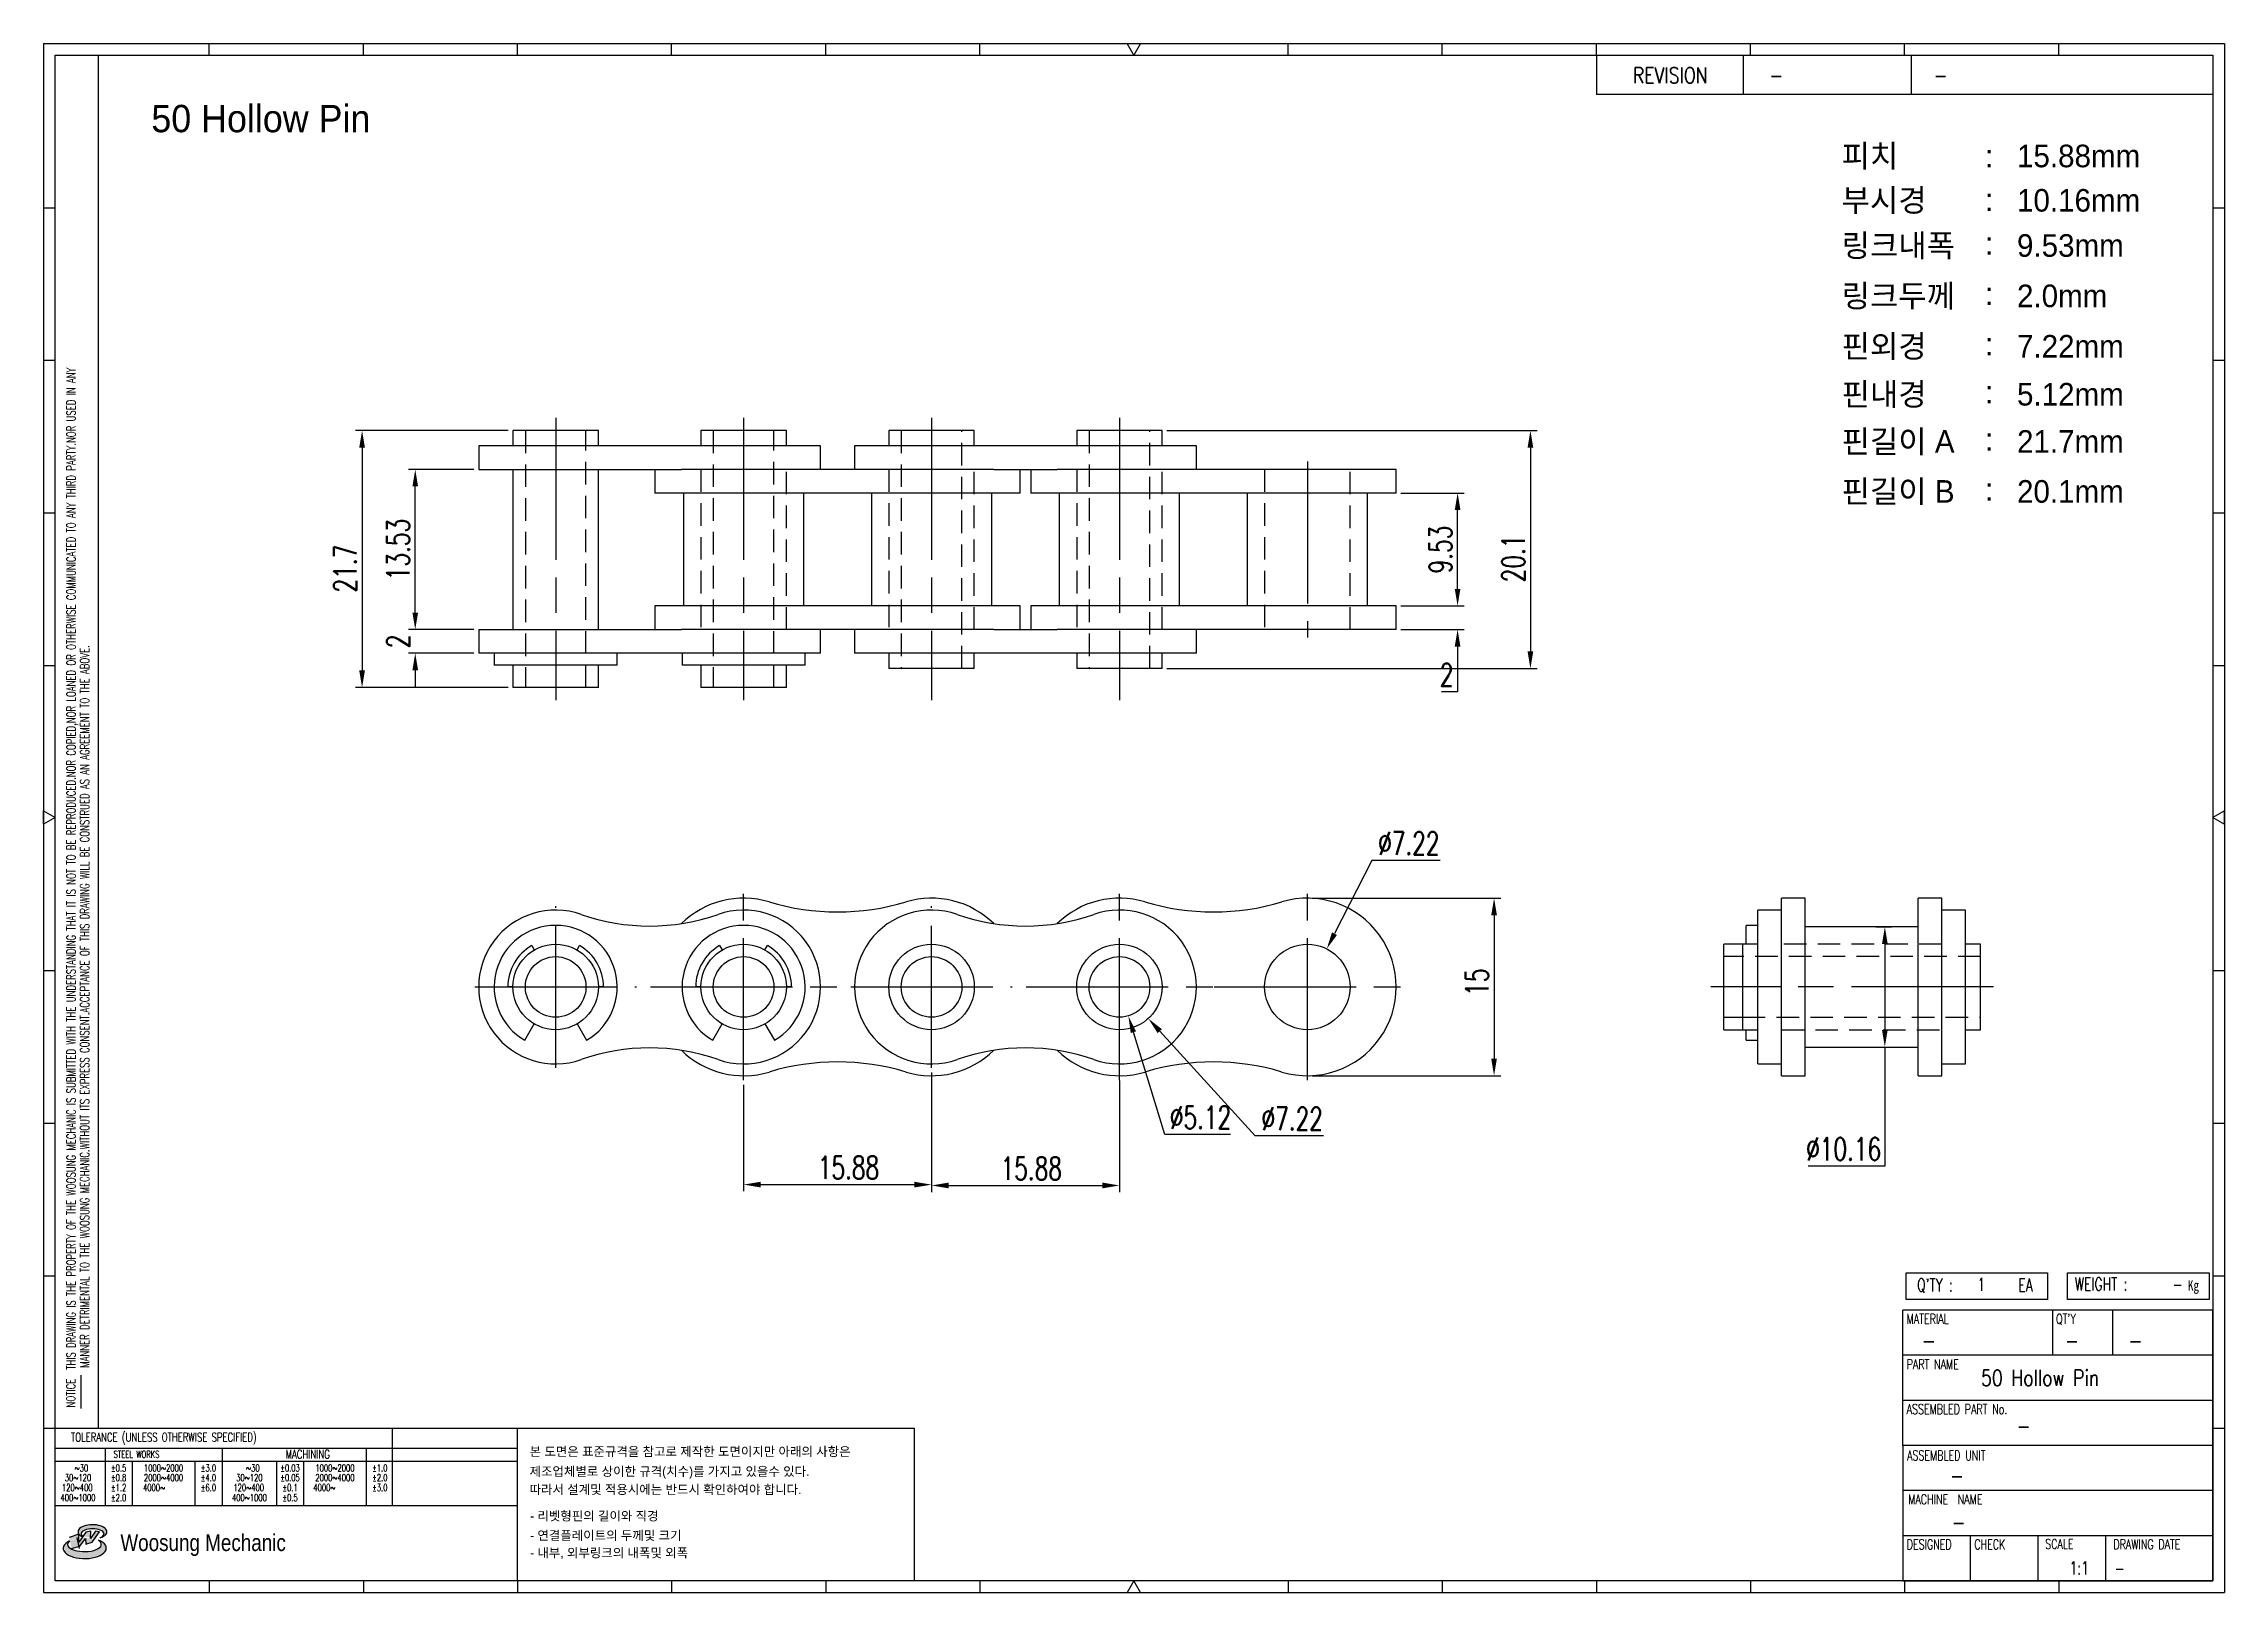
# Model space of a CAD drawing. Header units: millimetres. Extents: x 333 to 518, y 59 to 190.
import ezdxf
from ezdxf.enums import TextEntityAlignment as Align

# ---------------------------------------------------------------- set-up
doc = ezdxf.new("R2010")
doc.units = ezdxf.units.MM
doc.linetypes.add('AM_ISO08W050', pattern=[18, 12, -1.5, 3, -1.5])
doc.linetypes.add('HIDDEN', pattern=[9.525, 6.35, -3.175])
doc.layers.get('Defpoints').update_dxf_attribs({"color": 80})
doc.layers.add('CL1', color=140, linetype='AM_ISO08W050', lineweight=25)
for name, color, linetype in [('HL', 3, 'HIDDEN'), ('S-DIM', 7, 'Continuous'), ('TITLE', 7, 'Continuous'), ('도면레이아웃', 7, 'Continuous')]:
    doc.layers.add(name, color=color, linetype=linetype)
doc.styles.add('HAN', font='ROMANS.shx', dxfattribs={"width": 0.7, "bigfont": 'whgtxt.shx'})
doc.styles.add('HKD_ST2', font='romans.shx', dxfattribs={"width": 0.7, "height": 4, "bigfont": '@extfont2.shx'})
doc.styles.add('HSG', font='SIMPLEX.shx', dxfattribs={"width": 0.7, "bigfont": 'HSG.shx'})
doc.styles.add('MtXpl_', font='Gulim.ttf')
doc.styles.add('SLDTEXTSTYLE4', font='arial.ttf', dxfattribs={"width": 0.8})
doc.dimstyles.new('AP0.8', dxfattribs={"dimscale": 0.8, "dimtxt": 2.4, "dimasz": 1.8, "dimexe": 0.7, "dimexo": 0.5, "dimgap": 0.6, "dimtad": 1, "dimtoh": 1, "dimrnd": 0.01, "dimzin": 9, "dimdsep": 46, "dimtxsty": 'HSG', "dimcen": 0, "dimclrd": 251, "dimclre": 251, "dimclrt": 60, "dimazin": 2, "dimtp": 1, "dimtm": 1, "dimtfac": 0.5, "dimtofl": 0, "dimtmove": 0, "dimatfit": 3, "dimfxl": 0, "dimtvp": 1, "dimtolj": 2, "dimlwd": -1, "dimlwe": -1, "dimarcsym": 0})

# ---------------------------------------------------------------- blocks, each defined once
blk = doc.blocks.new('MAST')
at = {"layer": '도면레이아웃'}
h = blk.add_hatch(color=10, dxfattribs=at)
h.paths.add_polyline_path([(1.544, 35.177), (1.554, 34.966), (1.779, 35.034), (2.054, 35.422), (1.908, 35.446), (1.728, 35.167), (1.741, 35.439), (1.547, 35.405), (1.292, 35.041), (1.295, 35.33), (0.943, 35.208), (1.03, 34.8), (1.336, 34.885)])
edge = h.paths.add_edge_path()
edge.add_ellipse((1.795, 35.421), major_axis=(-0.53, 0), ratio=0.487785, start_angle=122.36065, end_angle=403.39574)
edge.add_line((1.411, 35.244), (1.419, 35.261))
edge.add_ellipse((1.798, 35.344), major_axis=(-0.423, 0), ratio=0.444396, start_angle=131.58977, end_angle=386.19408, ccw=False)
edge = h.paths.add_edge_path()
edge.add_ellipse((1.512, 34.815), major_axis=(-0.793, 0), ratio=0.480113, start_angle=314.67633, end_angle=590.85213)
edge.add_ellipse((1.501, 34.958), major_axis=(-0.62, 0), ratio=0.43311, start_angle=331.7024, end_angle=574.42495, ccw=False)
at = {"color": 140}
for p, q in [((0, 90.118), (80.15, 90.118)), ((0, 90.118), (0, 33.191)), ((80.15, 90.118), (80.15, 33.191)), ((57.068, 89.693), (57.068, 88.246)), ((62.47, 89.693), (62.47, 88.246)), ((68.635, 89.693), (68.635, 88.246)), ((79.725, 88.246), (57.068, 88.246)), ((68.449, 43.961), (68.449, 44.936)), ((68.449, 44.936), (73.654, 44.936)), ((73.654, 44.936), (73.654, 43.961)), ((74.39, 43.961), (74.39, 44.936)), ((74.39, 44.936), (79.595, 44.936)), ((79.595, 44.936), (79.595, 43.961)), ((68.336, 38.59), (68.336, 43.563)), ((79.725, 43.563), (68.336, 43.563)), ((73.654, 43.961), (68.449, 43.961)), ((73.827, 43.563), (73.827, 41.905)), ((79.595, 43.961), (74.39, 43.961)), ((76.037, 43.563), (76.037, 41.905)), ((79.725, 38.59), (79.725, 43.563)), ((79.725, 41.905), (68.336, 41.905)), ((79.725, 40.248), (68.336, 40.248)), ((68.336, 38.59), (68.336, 33.616)), ((79.725, 38.59), (68.336, 38.59)), ((79.725, 33.616), (79.725, 38.59)), ((79.725, 36.932), (68.336, 36.932)), ((79.725, 35.274), (68.336, 35.274)), ((70.822, 33.616), (70.822, 35.274)), ((73.309, 33.616), (73.309, 35.274)), ((75.796, 33.616), (75.796, 35.274)), ((0, 33.191), (80.15, 33.191)), ((68.336, 33.616), (79.725, 33.616))]:
    blk.add_line(p, q, dxfattribs=at)
for p, q in [((6.089, 89.693), (6.089, 90.118)), ((11.753, 89.693), (11.753, 90.118)), ((17.418, 89.693), (17.418, 90.118)), ((23.082, 89.693), (23.082, 90.118)), ((28.746, 89.693), (28.746, 90.118)), ((34.411, 89.693), (34.411, 90.118)), ((45.739, 89.693), (45.739, 90.118)), ((51.404, 89.693), (51.404, 90.118)), ((57.068, 89.693), (57.068, 90.118)), ((62.732, 89.693), (62.732, 90.118)), ((68.397, 89.693), (68.397, 90.118)), ((74.061, 89.693), (74.061, 90.118)), ((0, 84.085), (0.425, 84.085)), ((79.725, 84.085), (80.15, 84.085)), ((0, 78.478), (0.425, 78.478)), ((79.725, 78.478), (80.15, 78.478)), ((0, 72.87), (0.425, 72.87)), ((79.725, 72.87), (80.15, 72.87)), ((0, 67.262), (0.425, 67.262)), ((79.725, 67.262), (80.15, 67.262)), ((0, 56.047), (0.425, 56.047)), ((79.725, 56.047), (80.15, 56.047)), ((0, 50.439), (0.425, 50.439)), ((79.725, 50.439), (80.15, 50.439)), ((0, 44.832), (0.425, 44.832)), ((79.725, 44.832), (80.15, 44.832)), ((1.377, 39.947), (1.377, 41.174)), ((0, 39.224), (0.425, 39.224)), ((79.725, 39.224), (80.15, 39.224)), ((6.089, 33.616), (6.089, 33.191)), ((11.753, 33.616), (11.753, 33.191)), ((17.418, 33.616), (17.418, 33.191)), ((23.082, 33.616), (23.082, 33.191)), ((28.746, 33.616), (28.746, 33.191)), ((34.411, 33.616), (34.411, 33.191)), ((45.739, 33.616), (45.739, 33.191)), ((51.404, 33.616), (51.404, 33.191)), ((57.068, 33.616), (57.068, 33.191)), ((62.732, 33.616), (62.732, 33.191)), ((68.397, 33.616), (68.397, 33.191)), ((74.061, 33.616), (74.061, 33.191))]:
    blk.add_line(p, q)
at = {"color": 2}
for p, q in [((2.017, 39.224), (2.017, 89.693)), ((0.425, 39.224), (17.418, 39.224)), ((0.425, 38.487), (17.418, 38.487)), ((2.257, 38.487), (2.257, 36.382)), ((6.557, 38.5), (6.557, 36.382)), ((11.857, 38.487), (11.857, 36.382)), ((12.816, 39.224), (12.816, 36.382)), ((17.418, 33.616), (17.418, 39.224)), ((0.425, 38.012), (17.418, 38.012)), ((3.257, 38.012), (3.257, 36.382)), ((5.557, 38.012), (5.557, 36.382)), ((8.557, 38.012), (8.557, 36.382)), ((9.557, 38.026), (9.557, 36.382)), ((0.425, 36.382), (17.418, 36.382))]:
    blk.add_line(p, q, dxfattribs=at)
for points in [[(40.075, 89.693), (39.83, 90.118), (40.32, 90.118)], [(0.425, 61.679), (0, 61.433), (0, 61.924)], [(79.725, 61.679), (80.15, 61.433), (80.15, 61.924)], [(40.075, 33.616), (39.83, 33.191), (40.32, 33.191)]]:
    blk.add_lwpolyline(points, close=True)
at = {"color": 140}
blk.add_lwpolyline([(0.425, 89.693), (79.725, 89.693), (79.725, 33.616), (0.425, 33.616)], close=True, dxfattribs=at)
at = {"layer": '도면레이아웃'}
for p, q in [((1.295, 35.33), (0.943, 35.208)), ((1.547, 35.405), (1.292, 35.041)), ((1.292, 35.041), (1.295, 35.33)), ((1.741, 35.439), (1.547, 35.405)), ((1.908, 35.446), (1.728, 35.167)), ((1.728, 35.167), (1.741, 35.439)), ((1.779, 35.034), (2.054, 35.422)), ((2.054, 35.422), (1.908, 35.446)), ((1.03, 34.8), (1.336, 34.885)), ((1.224, 35.208), (1.311, 34.8)), ((1.224, 35.208), (1.224, 35.208)), ((1.336, 34.885), (1.544, 35.177)), ((1.419, 35.261), (1.411, 35.244)), ((1.544, 35.177), (1.554, 34.966)), ((1.554, 34.966), (1.779, 35.034))]:
    blk.add_line(p, q, dxfattribs=at)
for centre, major_axis, ratio, start_param, end_param in [((1.795, 35.421), (-0.53, 0), 0.487785, 2.135596, 7.040584), ((1.798, 35.344), (-0.423, 0), 0.444396, 2.296675, 6.740358), ((1.512, 34.815), (-0.793, 0), 0.480113, 5.492138, 10.312315), ((1.501, 34.958), (-0.62, 0), 0.43311, 5.789299, 10.025607)]:
    blk.add_ellipse(centre, major_axis=major_axis, ratio=ratio, start_param=start_param, end_param=end_param, dxfattribs=at)
for s, height, style, width, p in [('REVISION', 0.5806, 'HAN', 0.8, (58.415, 88.664)), ('-', 0.581, 'HAN', 0.8, (63.426, 88.664)), ('-', 0.581, 'HAN', 0.8, (69.468, 88.664)), ("Q'TY : ", 0.4746, 'HKD_ST2', 0.7, (68.857, 44.253)), ('1', 0.475, 'HKD_ST2', 0.7, (71.071, 44.275)), ('EA', 0.4746, 'HKD_ST2', 0.7, (72.578, 44.253)), ('WEIGHT : ', 0.4746, 'HKD_ST2', 0.7, (74.65, 44.286)), ('-', 0.581, 'HAN', 0.8, (69.029, 42.157)), ('-', 0.581, 'HAN', 0.8, (74.289, 42.157)), ('-', 0.581, 'HAN', 0.8, (76.623, 42.157)), ('-', 0.581, 'HAN', 0.8, (72.515, 39.013)), ('-', 0.581, 'HAN', 0.8, (70.067, 37.189)), ('-', 0.581, 'HAN', 0.8, (70.126, 35.48)), ('1:1', 0.4746, 'HKD_ST2', 0.7, (74.458, 33.848)), ('-', 0.475, 'HKD_ST2', 0.7, (76.112, 33.837))]:
    blk.add_text(s, height=height, dxfattribs=dict(style=style, width=width)).set_placement(p)
at = {"color": 6, "style": 'HKD_ST2', "width": 0.7}
for s, p in [(' THIS DRAWING IS THE PROPERTY OF THE WOOSUNG MECHANIC IS SUBMITTED WITH THE UNDERSTANDING THAT IT IS NOT TO BE REPRODUCED.NOR COPIED,NOR LOANED OR OTHERWISE COMMUNICATED TO ANY THIRD PARTY.NOR USED IN ANY', (1.173, 41.217)), ('MANNER DETRIMENTAL TO THE WOOSUNG MECHANIC.WITHOUT ITS EXPRESS CONSENT.ACCEPTANCE OF THIS DRAWING WILL BE CONSTRUED AS AN AGREEMENT TO THE ABOVE.', (1.672, 41.447))]:
    blk.add_text(s, height=0.326266, rotation=90, dxfattribs=at).set_placement(p)
at = {"style": 'HKD_ST2', "width": 0.7}
blk.add_text('-', height=0.475, dxfattribs=at).set_placement((78.613, 44.286), align=Align.RIGHT)
at = {"color": 254, "style": 'HKD_ST2', "width": 0.7}
for s, height, p in [('MATERIAL', 0.3651, (68.474, 43.425)), ("QT'Y", 0.3651, (73.965, 43.425)), ('PART NAME', 0.3651, (68.474, 41.756)), ('ASSEMBLED PART No.', 0.36511, (68.474, 40.109)), ('ASSEMBLED UNIT', 0.36511, (68.49, 38.408)), ('MACHINE  NAME', 0.36511, (68.532, 36.794)), ('DESIGNED', 0.3651, (68.474, 35.136)), ('CHECK', 0.3651, (70.961, 35.136)), ('SCALE', 0.3651, (73.566, 35.153)), ('DRAWING DATE', 0.36511, (76.071, 35.141))]:
    blk.add_text(s, height=height, dxfattribs=at).set_placement(p, align=Align.TOP_LEFT)
at = {"style": 'HKD_ST2', "width": 0.7}
blk.add_text('NOTICE', height=0.3263, rotation=90, dxfattribs=at).set_placement((1.163, 39.988))
blk.add_text('TOLERANCE (UNLESS OTHERWISE SPECIFIED)', height=0.32627, dxfattribs=at).set_placement((4.417, 38.896), align=Align.MIDDLE_CENTER)
at = {"color": 4, "style": 'HKD_ST2', "width": 0.7}
for s, height, p in [('%%12630', 0.261, (1.389, 37.762)), ('1000%%1262000', 0.26101, (4.407, 37.762)), ('%%12630', 0.261, (7.689, 37.762)), ('1000%%1262000', 0.26101, (10.707, 37.762)), ('120%%126400', 0.26101, (1.237, 37.045)), ('30%%126120', 0.261, (1.263, 37.411)), ('4000%%126', 0.261, (4.061, 37.045)), ('2000%%1264000', 0.26101, (4.407, 37.411)), ('120%%126400', 0.26101, (7.537, 37.045)), ('30%%126120', 0.261, (7.563, 37.411)), ('4000%%126', 0.261, (10.321, 37.045)), ('2000%%1264000', 0.26101, (10.707, 37.411)), ('400%%1261000', 0.26101, (1.263, 36.67)), ('400%%1261000', 0.26101, (7.563, 36.67))]:
    blk.add_text(s, height=height, dxfattribs=at).set_placement(p, align=Align.MIDDLE_CENTER)
for s, height, p in [('%%P0.5', 0.261, (2.757, 37.762)), ('STEEL WORKS', 0.26101, (3.416, 38.268)), ('%%P3.0', 0.261, (6.057, 37.762)), ('%%P0.03', 0.261, (9.057, 37.762)), ('MACHINING', 0.3263, (9.707, 38.27)), ('%%P1.0', 0.261, (12.357, 37.762)), ('%%P0.8', 0.261, (2.757, 37.411)), ('%%P1.2', 0.261, (2.757, 37.045)), ('%%P4.0', 0.261, (6.057, 37.411)), ('%%P6.0', 0.261, (6.057, 37.045)), ('%%P0.05', 0.261, (9.057, 37.411)), ('%%P0.1', 0.261, (9.057, 37.045)), ('%%P2.0', 0.261, (12.357, 37.411)), ('%%P3.0', 0.261, (12.357, 37.045)), ('%%P2.0', 0.261, (2.757, 36.67)), ('%%P0.5', 0.261, (9.057, 36.67))]:
    blk.add_text(s, height=height, dxfattribs=at).set_placement(p, align=Align.MIDDLE)
at = {"color": 1, "style": 'SLDTEXTSTYLE4', "width": 0.8}
blk.add_text('Woosung Mechanic', height=0.61957, dxfattribs=at).set_placement((2.822, 34.711))
at = {"layer": 'TITLE', "width": 0.8}
blk.add_text('Kg', height=0.3789, dxfattribs=at).set_placement((78.807, 44.286))
blk = doc.blocks.new('*D2')
at = {"layer": 'Defpoints', "color": 0, "transparency": 16777216}
for p in [(447.72, 142.39), (452.91, 142.39), (447.72, 140.39)]:
    blk.add_point(p, dxfattribs=at)
at = {"layer": 'S-DIM', "color": 251, "linetype": 'ByBlock', "transparency": 16777216}
for p, q in [((452.91, 143.83), (452.91, 145.27)), ((448.12, 142.39), (453.47, 142.39)), ((448.12, 140.39), (453.47, 140.39)), ((452.91, 138.95), (452.91, 135.12)), ((452.91, 135.12), (451.54, 135.12))]:
    blk.add_line(p, q, dxfattribs=at)
at = {"layer": 'S-DIM', "color": 251, "transparency": 16777216}
for points in [[(452.67, 143.83), (453.15, 143.83), (452.91, 142.39)], [(452.67, 138.95), (453.15, 138.95), (452.91, 140.39)]]:
    blk.add_solid(points, dxfattribs=at)
at = {"layer": 'S-DIM', "color": 60, "transparency": 16777216, "insert": (451.98, 136.56), "char_height": 1.92, "attachment_point": 5, "style": 'HSG'}
blk.add_mtext('\\A2;2', dxfattribs=at)
blk = doc.blocks.new('*D3')
at = {"layer": 'Defpoints', "color": 0, "transparency": 16777216}
for p in [(447.72, 151.92), (452.91, 151.92), (447.72, 142.39)]:
    blk.add_point(p, dxfattribs=at)
at = {"layer": 'S-DIM', "color": 251, "linetype": 'ByBlock', "transparency": 16777216}
for p, q in [((448.12, 151.92), (453.47, 151.92)), ((452.91, 143.83), (452.91, 150.48)), ((448.12, 142.39), (453.47, 142.39))]:
    blk.add_line(p, q, dxfattribs=at)
at = {"layer": 'S-DIM', "color": 251, "transparency": 16777216}
for points in [[(452.67, 150.48), (453.15, 150.48), (452.91, 151.92)], [(452.67, 143.83), (453.15, 143.83), (452.91, 142.39)]]:
    blk.add_solid(points, dxfattribs=at)
at = {"layer": 'S-DIM', "color": 60, "transparency": 16777216, "insert": (451.47, 147.15), "char_height": 1.92, "attachment_point": 5, "rotation": 90, "style": 'HSG'}
blk.add_mtext('\\A2;9.53', dxfattribs=at)
blk = doc.blocks.new('*D4')
at = {"layer": 'Defpoints', "color": 0, "transparency": 16777216}
for p in [(427.96, 157.2), (427.96, 137.1), (459.06, 137.1)]:
    blk.add_point(p, dxfattribs=at)
at = {"layer": 'S-DIM', "color": 251, "linetype": 'ByBlock', "transparency": 16777216}
for p, q in [((428.36, 157.2), (459.62, 157.2)), ((459.06, 155.76), (459.06, 138.54)), ((428.36, 137.1), (459.62, 137.1))]:
    blk.add_line(p, q, dxfattribs=at)
at = {"layer": 'S-DIM', "color": 251, "transparency": 16777216}
for points in [[(458.82, 155.76), (459.3, 155.76), (459.06, 157.2)], [(458.82, 138.54), (459.3, 138.54), (459.06, 137.1)]]:
    blk.add_solid(points, dxfattribs=at)
at = {"layer": 'S-DIM', "color": 60, "transparency": 16777216, "insert": (457.62, 146.4), "char_height": 1.92, "attachment_point": 5, "rotation": 90, "style": 'HSG'}
blk.add_mtext('\\A2;20.1', dxfattribs=at)
blk = doc.blocks.new('*D5')
at = {"layer": 'Defpoints', "color": 0, "transparency": 16777216}
for p in [(364.86, 140.39), (370.22, 140.39), (370.22, 138.39)]:
    blk.add_point(p, dxfattribs=at)
at = {"layer": 'S-DIM', "color": 251, "linetype": 'ByBlock', "transparency": 16777216}
for p, q in [((364.86, 141.83), (364.86, 143.27)), ((369.82, 140.39), (364.3, 140.39)), ((369.82, 138.39), (364.3, 138.39)), ((364.86, 136.95), (364.86, 135.51))]:
    blk.add_line(p, q, dxfattribs=at)
at = {"layer": 'S-DIM', "color": 251, "transparency": 16777216}
for points in [[(364.62, 141.83), (365.1, 141.83), (364.86, 140.39)], [(364.62, 136.95), (365.1, 136.95), (364.86, 138.39)]]:
    blk.add_solid(points, dxfattribs=at)
at = {"layer": 'S-DIM', "color": 60, "transparency": 16777216, "insert": (363.42, 139.39), "char_height": 1.92, "attachment_point": 5, "rotation": 90, "style": 'HSG'}
blk.add_mtext('\\A2;2', dxfattribs=at)
blk = doc.blocks.new('*D6')
at = {"layer": 'Defpoints', "color": 0, "transparency": 16777216}
for p in [(364.86, 153.92), (370.22, 153.92), (370.22, 140.39)]:
    blk.add_point(p, dxfattribs=at)
at = {"layer": 'S-DIM', "color": 251, "linetype": 'ByBlock', "transparency": 16777216}
for p, q in [((369.82, 153.92), (364.3, 153.92)), ((364.86, 141.83), (364.86, 152.48)), ((369.82, 140.39), (364.3, 140.39))]:
    blk.add_line(p, q, dxfattribs=at)
at = {"layer": 'S-DIM', "color": 251, "transparency": 16777216}
for points in [[(364.62, 152.48), (365.1, 152.48), (364.86, 153.92)], [(364.62, 141.83), (365.1, 141.83), (364.86, 140.39)]]:
    blk.add_solid(points, dxfattribs=at)
at = {"layer": 'S-DIM', "color": 60, "transparency": 16777216, "insert": (363.42, 147.15), "char_height": 1.92, "attachment_point": 5, "rotation": 90, "style": 'HSG'}
blk.add_mtext('\\A2;13.53', dxfattribs=at)
blk = doc.blocks.new('*D7')
at = {"layer": 'Defpoints', "color": 0, "transparency": 16777216}
for p in [(373.11, 157.2), (360.37, 135.5), (373.11, 135.5)]:
    blk.add_point(p, dxfattribs=at)
at = {"layer": 'S-DIM', "color": 251, "linetype": 'ByBlock', "transparency": 16777216}
for p, q in [((372.71, 157.2), (359.81, 157.2)), ((360.37, 155.76), (360.37, 136.94)), ((372.71, 135.5), (359.81, 135.5))]:
    blk.add_line(p, q, dxfattribs=at)
at = {"layer": 'S-DIM', "color": 251, "transparency": 16777216}
for points in [[(360.13, 155.76), (360.61, 155.76), (360.37, 157.2)], [(360.13, 136.94), (360.61, 136.94), (360.37, 135.5)]]:
    blk.add_solid(points, dxfattribs=at)
at = {"layer": 'S-DIM', "color": 60, "transparency": 16777216, "insert": (358.93, 145.54), "char_height": 1.92, "attachment_point": 5, "rotation": 90, "style": 'HSG'}
blk.add_mtext('\\A2;21.7', dxfattribs=at)
blk = doc.blocks.new('*D8')
at = {"layer": 'Defpoints', "color": 0, "transparency": 16777216}
for p in [(408.47, 103.37), (424.35, 102.7), (424.35, 93.43)]:
    blk.add_point(p, dxfattribs=at)
at = {"layer": 'S-DIM', "color": 251, "linetype": 'ByBlock', "transparency": 16777216}
for p, q in [((408.47, 102.97), (408.47, 92.87)), ((424.35, 102.3), (424.35, 92.87)), ((409.91, 93.43), (422.91, 93.43))]:
    blk.add_line(p, q, dxfattribs=at)
at = {"layer": 'S-DIM', "color": 251, "transparency": 16777216}
for points in [[(409.91, 93.67), (409.91, 93.19), (408.47, 93.43)], [(422.91, 93.67), (422.91, 93.19), (424.35, 93.43)]]:
    blk.add_solid(points, dxfattribs=at)
at = {"layer": 'S-DIM', "color": 60, "transparency": 16777216, "insert": (416.9, 94.87), "char_height": 1.92, "attachment_point": 5, "style": 'HSG'}
blk.add_mtext('\\A2;15.88', dxfattribs=at)
blk = doc.blocks.new('*D9')
at = {"layer": 'Defpoints', "color": 0, "transparency": 16777216}
for p in [(423.59, 112.64), (425.1, 107.75)]:
    blk.add_point(p, dxfattribs=at)
at = {"layer": 'S-DIM', "color": 251, "linetype": 'ByBlock', "transparency": 16777216}
for p, q in [((428.19, 97.74), (425.53, 106.38)), ((433.72, 97.74), (428.19, 97.74))]:
    blk.add_line(p, q, dxfattribs=at)
at = {"layer": 'S-DIM', "color": 251, "transparency": 16777216}
blk.add_solid([(425.75, 106.45), (425.3, 106.31), (425.1, 107.75)], dxfattribs=at)
at = {"layer": 'S-DIM', "color": 60, "transparency": 16777216, "insert": (431.19, 99.18), "char_height": 1.92, "attachment_point": 5, "style": 'HSG'}
blk.add_mtext('\\A2;∅5.12', dxfattribs=at)
blk = doc.blocks.new('*D10')
at = {"layer": 'Defpoints', "color": 0, "transparency": 16777216}
for p in [(421.92, 112.87), (426.78, 107.53)]:
    blk.add_point(p, dxfattribs=at)
at = {"layer": 'S-DIM', "color": 251, "linetype": 'ByBlock', "transparency": 16777216}
for p, q in [((435.8, 97.63), (427.75, 106.47)), ((441.59, 97.63), (435.8, 97.63))]:
    blk.add_line(p, q, dxfattribs=at)
at = {"layer": 'S-DIM', "color": 251, "transparency": 16777216}
blk.add_solid([(427.93, 106.63), (427.57, 106.3), (426.78, 107.53)], dxfattribs=at)
at = {"layer": 'S-DIM', "color": 60, "transparency": 16777216, "insert": (438.94, 99.07), "char_height": 1.92, "attachment_point": 5, "style": 'HSG'}
blk.add_mtext('\\A2;∅7.22', dxfattribs=at)
blk = doc.blocks.new('*D11')
at = {"layer": 'Defpoints', "color": 0, "transparency": 16777216}
for p in [(441.86, 113.42), (438.59, 106.98)]:
    blk.add_point(p, dxfattribs=at)
at = {"layer": 'S-DIM', "color": 251, "linetype": 'ByBlock', "transparency": 16777216}
for p, q in [((445.66, 120.89), (442.51, 114.7)), ((451.45, 120.89), (445.66, 120.89))]:
    blk.add_line(p, q, dxfattribs=at)
at = {"layer": 'S-DIM', "color": 251, "transparency": 16777216}
blk.add_solid([(442.3, 114.81), (442.72, 114.59), (441.86, 113.42)], dxfattribs=at)
at = {"layer": 'S-DIM', "color": 60, "transparency": 16777216, "insert": (448.79, 122.33), "char_height": 1.92, "attachment_point": 5, "style": 'HSG'}
blk.add_mtext('\\A2;∅7.22', dxfattribs=at)
blk = doc.blocks.new('*D12')
at = {"layer": 'Defpoints', "color": 0, "transparency": 16777216}
for p in [(487.85, 115.28), (487.85, 105.12), (489, 105.12)]:
    blk.add_point(p, dxfattribs=at)
at = {"layer": 'S-DIM', "color": 251, "linetype": 'ByBlock', "transparency": 16777216}
for p, q in [((488.25, 115.28), (489.56, 115.28)), ((489, 113.84), (489, 106.56)), ((488.25, 105.12), (489.56, 105.12)), ((489, 105.12), (489, 95.07)), ((489, 95.07), (482.51, 95.07))]:
    blk.add_line(p, q, dxfattribs=at)
at = {"layer": 'S-DIM', "color": 251, "transparency": 16777216}
for points in [[(488.76, 113.84), (489.24, 113.84), (489, 115.28)], [(488.76, 106.56), (489.24, 106.56), (489, 105.12)]]:
    blk.add_solid(points, dxfattribs=at)
at = {"layer": 'S-DIM', "color": 60, "transparency": 16777216, "insert": (485.52, 96.51), "char_height": 1.92, "attachment_point": 5, "style": 'HSG'}
blk.add_mtext('\\A2;%%c10.16', dxfattribs=at)
blk = doc.blocks.new('*D13')
at = {"layer": 'Defpoints', "color": 0, "transparency": 16777216}
for p in [(440.22, 117.7), (440.22, 102.7), (455.99, 102.7)]:
    blk.add_point(p, dxfattribs=at)
at = {"layer": 'S-DIM', "color": 251, "linetype": 'ByBlock', "transparency": 16777216}
for p, q in [((440.62, 117.7), (456.55, 117.7)), ((455.99, 116.26), (455.99, 104.14)), ((440.62, 102.7), (456.55, 102.7))]:
    blk.add_line(p, q, dxfattribs=at)
at = {"layer": 'S-DIM', "color": 251, "transparency": 16777216}
for points in [[(455.75, 116.26), (456.23, 116.26), (455.99, 117.7)], [(455.75, 104.14), (456.23, 104.14), (455.99, 102.7)]]:
    blk.add_solid(points, dxfattribs=at)
at = {"layer": 'S-DIM', "color": 60, "transparency": 16777216, "insert": (454.55, 110.6), "char_height": 1.92, "attachment_point": 5, "rotation": 90, "style": 'HSG'}
blk.add_mtext('\\A2;15', dxfattribs=at)
blk = doc.blocks.new('*D14')
at = {"layer": 'Defpoints', "color": 0, "transparency": 16777216}
for p in [(408.47, 103.37), (392.6, 102.32), (408.47, 93.5)]:
    blk.add_point(p, dxfattribs=at)
at = {"layer": 'S-DIM', "color": 251, "linetype": 'ByBlock', "transparency": 16777216}
for p, q in [((392.6, 101.92), (392.6, 92.94)), ((408.47, 102.97), (408.47, 92.94)), ((394.04, 93.5), (407.03, 93.5))]:
    blk.add_line(p, q, dxfattribs=at)
at = {"layer": 'S-DIM', "color": 251, "transparency": 16777216}
for points in [[(394.04, 93.74), (394.04, 93.26), (392.6, 93.5)], [(407.03, 93.74), (407.03, 93.26), (408.47, 93.5)]]:
    blk.add_solid(points, dxfattribs=at)
at = {"layer": 'S-DIM', "color": 60, "transparency": 16777216, "insert": (401.46, 94.94), "char_height": 1.92, "attachment_point": 5, "style": 'HSG'}
blk.add_mtext('\\A2;15.88', dxfattribs=at)

msp = doc.modelspace()

# ---------------------------------------------------------------- linework, layer by layer
for p, q in [((380.332, 157.205), (373.112, 157.205)), ((373.112, 157.205), (373.112, 155.92)), ((380.332, 155.92), (380.332, 157.205)), ((396.207, 157.205), (388.987, 157.205)), ((388.987, 157.205), (388.987, 155.92)), ((396.207, 155.92), (396.207, 157.205)), ((412.082, 157.205), (404.862, 157.205)), ((404.862, 157.205), (404.862, 155.92)), ((412.082, 155.92), (412.082, 157.205)), ((427.957, 157.205), (420.737, 157.205)), ((420.737, 157.205), (420.737, 155.92)), ((427.957, 155.92), (427.957, 157.205)), ((370.222, 155.92), (370.222, 153.92)), ((399.097, 155.92), (370.222, 155.92)), ((399.097, 153.92), (399.097, 155.92)), ((401.972, 155.92), (401.972, 153.92)), ((430.847, 155.92), (401.972, 155.92)), ((430.847, 153.92), (430.847, 155.92)), ((370.222, 153.92), (387.344, 153.92)), ((373.112, 153.92), (373.112, 140.39)), ((380.332, 140.39), (380.332, 153.92)), ((385.097, 153.92), (385.097, 151.92)), ((413.726, 153.92), (387.344, 153.92)), ((413.726, 153.92), (419.094, 153.92)), ((415.972, 151.92), (415.972, 153.92)), ((416.847, 153.92), (416.847, 151.92)), ((447.722, 153.92), (419.094, 153.92)), ((447.722, 151.92), (447.722, 153.92)), ((415.972, 151.92), (385.097, 151.92)), ((387.517, 151.92), (387.517, 142.39)), ((397.677, 142.39), (397.677, 151.92)), ((403.392, 151.92), (403.392, 142.39)), ((413.552, 142.39), (413.552, 151.92)), ((447.722, 151.92), (416.847, 151.92)), ((419.267, 151.92), (419.267, 142.39)), ((429.427, 142.39), (429.427, 151.92)), ((435.142, 151.92), (435.142, 142.39)), ((445.302, 142.39), (445.302, 151.92)), ((385.097, 142.39), (385.097, 140.39)), ((415.972, 142.39), (385.097, 142.39)), ((415.972, 140.39), (415.972, 142.39)), ((416.847, 142.39), (416.847, 140.39)), ((447.722, 142.39), (416.847, 142.39)), ((447.722, 140.39), (447.722, 142.39)), ((370.222, 140.39), (387.344, 140.39)), ((370.222, 140.39), (370.222, 138.39)), ((413.726, 140.39), (387.344, 140.39)), ((399.097, 138.39), (399.097, 140.39)), ((401.972, 140.39), (401.972, 138.39)), ((413.726, 140.39), (419.094, 140.39)), ((447.722, 140.39), (419.094, 140.39)), ((430.847, 138.39), (430.847, 140.39)), ((399.097, 138.39), (370.222, 138.39)), ((371.522, 138.39), (371.522, 137.39)), ((381.922, 137.39), (381.922, 138.39)), ((387.397, 138.39), (387.397, 137.39)), ((397.797, 137.39), (397.797, 138.39)), ((430.847, 138.39), (401.972, 138.39)), ((404.862, 138.39), (404.862, 137.105)), ((412.082, 137.105), (412.082, 138.39)), ((420.737, 138.39), (420.737, 137.105)), ((427.957, 137.105), (427.957, 138.39)), ((381.922, 137.39), (371.522, 137.39)), ((373.112, 137.39), (373.112, 135.505)), ((380.332, 135.505), (380.332, 137.39)), ((397.797, 137.39), (387.397, 137.39)), ((388.987, 137.39), (388.987, 135.505)), ((396.207, 135.505), (396.207, 137.39)), ((412.082, 137.105), (404.862, 137.105)), ((427.957, 137.105), (420.737, 137.105)), ((380.332, 135.505), (373.112, 135.505)), ((396.207, 135.505), (388.987, 135.505)), ((480.277, 116.698), (478.277, 116.698)), ((478.277, 103.698), (478.277, 116.698)), ((482.277, 117.698), (480.277, 117.698)), ((480.277, 102.698), (480.277, 117.698)), ((482.277, 102.698), (482.277, 117.698)), ((493.807, 117.698), (491.807, 117.698)), ((491.807, 102.698), (491.807, 117.698)), ((493.807, 102.698), (493.807, 117.698)), ((495.807, 116.698), (493.807, 116.698)), ((495.807, 103.698), (495.807, 116.698)), ((477.277, 113.808), (477.277, 115.398)), ((478.277, 115.398), (477.277, 115.398)), ((491.807, 115.278), (482.277, 115.278)), ((374.699, 113.702), (374.917, 113.325)), ((378.527, 113.325), (378.745, 113.702)), ((390.574, 113.702), (390.792, 113.325)), ((394.402, 113.325), (394.62, 113.702)), ((475.392, 106.588), (475.392, 113.808)), ((476.992, 113.808), (475.392, 113.808)), ((476.992, 106.588), (476.992, 113.808)), ((478.277, 113.808), (476.992, 113.808)), ((497.092, 113.808), (495.807, 113.808)), ((497.092, 106.588), (497.092, 113.808)), ((373.112, 110.198), (372.676, 110.198)), ((380.768, 110.198), (380.332, 110.198)), ((388.987, 110.198), (388.551, 110.198)), ((396.643, 110.198), (396.207, 110.198)), ((374.122, 105.695), (374.917, 107.072)), ((378.527, 107.072), (379.322, 105.695)), ((389.997, 105.695), (390.792, 107.072)), ((394.402, 107.072), (395.197, 105.695)), ((475.392, 106.588), (476.992, 106.588)), ((476.992, 106.588), (478.277, 106.588)), ((477.277, 105.695), (477.277, 106.588)), ((477.277, 105.695), (478.277, 105.695)), ((482.277, 105.118), (491.807, 105.118)), ((495.807, 106.588), (497.092, 106.588)), ((478.277, 103.698), (480.277, 103.698)), ((493.807, 103.698), (495.807, 103.698)), ((480.277, 102.698), (482.277, 102.698)), ((491.807, 102.698), (493.807, 102.698))]:
    msp.add_line(p, q)
at = {"color": 140}
msp.add_lwpolyline([(373.5, 72.917), (407.01, 72.917), (407.01, 60.029), (373.5, 60.029)], close=True, dxfattribs=at)
for centre, radius in [((376.722, 110.198), 3.61), ((376.722, 110.198), 2.56), ((392.597, 110.198), 3.61), ((392.597, 110.198), 2.56), ((408.472, 110.198), 3.61), ((408.472, 110.198), 2.56), ((424.347, 110.198), 3.61), ((424.347, 110.198), 2.56), ((440.222, 110.198), 3.61)]:
    msp.add_circle(centre, radius)
for centre, radius, start, end in [((376.722, 110.198), 6.5, 70.62527, 289.37473), ((384.66, 132.77), 17.427, 250.62527, 289.37473), ((392.597, 110.198), 7.5, 73.32821, 134.46038), ((392.597, 110.198), 6.5, 250.62527, 109.37473), ((400.535, 136.703), 20.167, 253.32821, 286.67179), ((408.472, 110.198), 6.5, 70.62527, 289.37473), ((408.472, 110.198), 7.5, 45.53962, 106.67179), ((416.41, 132.77), 17.427, 250.62527, 289.37473), ((424.347, 110.198), 7.5, 73.32821, 134.46038), ((424.347, 110.198), 6.5, 250.62527, 109.37473), ((432.285, 136.703), 20.167, 253.32821, 286.67179), ((440.222, 110.198), 7.5, 253.32821, 106.67179), ((376.722, 110.198), 5.2, 300, 240), ((392.597, 110.198), 5.2, 300, 240), ((376.722, 110.198), 4.046, 120, 180), ((376.722, 110.198), 4.046, 0, 60), ((392.597, 110.198), 4.046, 120, 180), ((392.597, 110.198), 4.046, 0, 60), ((384.66, 87.627), 17.426, 70.62527, 109.37473), ((416.41, 87.627), 17.426, 70.62527, 109.37473), ((392.597, 110.198), 7.5, 225.53962, 286.67179), ((400.535, 83.694), 20.167, 73.32821, 106.67179), ((408.472, 110.198), 7.5, 253.32821, 314.46038), ((424.347, 110.198), 7.5, 225.53962, 286.67179), ((432.285, 83.694), 20.167, 73.32821, 106.67179)]:
    msp.add_arc(centre, radius, start, end)
at = {"layer": 'CL1'}
for p, q in [((376.722, 158.29), (376.722, 134.42)), ((392.597, 158.29), (392.597, 134.42)), ((408.472, 158.29), (408.472, 134.42)), ((424.347, 158.29), (424.347, 134.42)), ((440.222, 154.596), (440.222, 139.713)), ((392.597, 102.323), (392.597, 118.073)), ((424.347, 102.323), (424.347, 118.073)), ((440.222, 102.323), (440.222, 118.073)), ((376.722, 103.373), (376.722, 117.023)), ((408.472, 103.373), (408.472, 117.023)), ((369.897, 110.198), (383.547, 110.198)), ((384.722, 110.198), (400.472, 110.198)), ((401.647, 110.198), (415.297, 110.198)), ((416.472, 110.198), (432.222, 110.198)), ((432.347, 110.198), (448.097, 110.198)), ((498.177, 110.198), (474.307, 110.198))]:
    msp.add_line(p, q, dxfattribs=at)
at = {"layer": 'HL', "linetype": 'HIDDEN', "ltscale": 0.3}
for p, q in [((374.162, 157.205), (374.162, 135.505)), ((379.282, 135.505), (379.282, 157.205)), ((390.037, 157.205), (390.037, 135.505)), ((395.157, 135.505), (395.157, 157.205)), ((405.912, 157.205), (405.912, 137.105)), ((411.032, 137.105), (411.032, 157.205)), ((421.787, 157.205), (421.787, 137.105)), ((426.907, 137.105), (426.907, 157.205)), ((388.987, 153.92), (388.987, 140.39)), ((388.987, 153.92), (388.987, 140.39)), ((396.207, 140.39), (396.207, 153.92)), ((396.207, 140.39), (396.207, 153.92)), ((404.862, 153.92), (404.862, 140.39)), ((404.862, 153.92), (404.862, 140.39)), ((412.082, 140.39), (412.082, 153.92)), ((412.082, 140.39), (412.082, 153.92)), ((420.737, 153.92), (420.737, 140.39)), ((420.737, 153.92), (420.737, 140.39)), ((427.957, 140.39), (427.957, 153.92)), ((427.957, 140.39), (427.957, 153.92)), ((436.612, 153.92), (436.612, 140.39)), ((443.832, 140.39), (443.832, 153.92)), ((476.992, 112.758), (475.392, 112.758)), ((497.092, 112.758), (476.992, 112.758)), ((493.807, 113.808), (480.277, 113.808)), ((475.392, 107.638), (476.992, 107.638)), ((476.992, 107.638), (497.092, 107.638)), ((480.277, 106.588), (493.807, 106.588))]:
    msp.add_line(p, q, dxfattribs=at)

# ---------------------------------------------------------------- block references
at = {"color": 140, "xscale": 2.29835428307775, "yscale": 2.29835428307775, "zscale": 2.29835428307775}
msp.add_blockref('MAST', (333.468, -17.233), dxfattribs=at)

# ---------------------------------------------------------------- texts
at = {"color": 254, "style": 'MtXpl_'}
for s, height, p in [('50 Hollow Pin', 2.31289, (342.569, 182.402)), ('피치', 1.9081, (485.349, 179.446)), (':', 1.908, (497.46, 179.446)), ('15.88mm', 1.9081, (500.165, 179.446)), ('부시경', 1.9081, (485.349, 175.698)), (':', 1.908, (497.46, 175.74)), ('10.16mm', 1.9081, (500.165, 175.698)), ('링크내폭', 1.9081, (485.349, 171.882)), (':', 1.908, (497.46, 172.06)), ('9.53mm', 1.9081, (500.165, 171.882)), ('링크두께', 1.9081, (485.349, 167.625)), ('2.0mm', 1.9081, (500.165, 167.625)), (':', 1.908, (497.46, 167.803)), ('핀외경', 1.9081, (485.349, 163.368)), (':', 1.908, (497.46, 163.546)), ('7.22mm', 1.9081, (500.165, 163.368)), ('핀내경', 1.9081, (485.349, 159.314)), (':', 1.908, (497.46, 159.491)), ('5.12mm', 1.9081, (500.165, 159.314)), ('핀길이 A', 1.9081, (485.349, 155.327)), (':', 1.908, (497.46, 155.505)), ('21.7mm', 1.9081, (500.165, 155.327)), ('핀길이 B', 1.9081, (485.349, 151.107)), ('20.1mm', 1.9081, (500.165, 151.107)), (':', 1.908, (497.46, 151.284))]:
    msp.add_text(s, height=height, dxfattribs=at).set_placement(p)
at = {"style": 'HAN', "width": 0.8}
msp.add_text('50 Hollow Pin', height=1.33444, dxfattribs=at).set_placement((497.128, 76.507))
at = {"color": 140, "style": 'MtXpl_'}
for s, p in [('본 도면은 표준규격을 참고로 제작한 도면이지만 아래의 사항은', (374.519, 70.569)), ('제조업체별로 상이한 규격(치수)를 가지고 있을수 있다.', (374.519, 68.892)), ('따라서 설계및 적용시에는 반드시 확인하여야 합니다.', (374.519, 67.363)), ('- 리벳형핀의 길이와 직경', (374.562, 65.125)), ('- 연결플레이트의 두께및 크기', (374.562, 63.484)), ('- 내부, 외부링크의 내폭및 외폭', (374.562, 62.011))]:
    msp.add_text(s, height=0.77096, dxfattribs=at).set_placement(p)

# ---------------------------------------------------------------- dimensions: what is measured, and where the dimension line sits
at = {"layer": 'S-DIM'}
for base, p1, p2, picture, middle in [((360.367, 135.505), (373.112, 157.205), (373.112, 135.505), '*D7', (360.367, 145.544)), ((459.063, 137.105), (427.957, 157.205), (427.957, 137.105), '*D4', (459.063, 146.399)), ((452.912, 142.39), (447.722, 140.39), (447.722, 142.39), '*D2', (451.984, 135.119)), ((364.858, 140.39), (370.222, 138.39), (370.222, 140.39), '*D5', (364.858, 139.39)), ((455.989, 102.698), (440.222, 117.698), (440.222, 102.698), '*D13', (455.989, 110.599))]:
    dim = msp.add_linear_dim(base=base, p1=p1, p2=p2, angle=90, dimstyle='AP0.8', dxfattribs=at)
    dim.commit()
    dim.dimension.update_dxf_attribs({"geometry": picture, "text_midpoint": middle, "dimtype": 128})
for base, p1, p2, picture, middle in [((364.858, 153.92), (370.222, 140.39), (370.222, 153.92), '*D6', (363.418, 147.155)), ((452.912, 151.92), (447.722, 142.39), (447.722, 151.92), '*D3', (451.472, 147.155))]:
    dim = msp.add_linear_dim(base=base, p1=p1, p2=p2, angle=90, dimstyle='AP0.8', override={"dimtmove": 1}, dxfattribs=at)
    dim.commit()
    dim.dimension.update_dxf_attribs({"geometry": picture, "text_midpoint": middle})
for p1, p2, picture, middle in [((438.587, 106.98), (441.858, 113.417), '*D11', (448.793, 120.892)), ((421.916, 112.867), (426.779, 107.53), '*D10', (438.935, 97.629)), ((423.593, 112.645), (425.101, 107.752), '*D9', (431.195, 97.74))]:
    dim = msp.add_diameter_dim_2p(p1=p1, p2=p2, dimstyle='AP0.8', dxfattribs=at)
    dim.commit()
    dim.dimension.update_dxf_attribs({"geometry": picture, "text_midpoint": middle, "dimtype": 131})
dim = msp.add_linear_dim(base=(489.005, 105.118), p1=(487.855, 115.278), p2=(487.855, 105.118), angle=90, text='%%c<>', dimstyle='AP0.8', dxfattribs=at)
dim.commit()
dim.dimension.update_dxf_attribs({"geometry": '*D12', "text_midpoint": (485.517, 95.075), "dimtype": 128})
for base, p1, p2, picture, middle in [((408.472399417, 93.500538263), (392.597399417, 102.323452912), (408.472399417, 103.373452912), '*D14', (401.459510381, 93.500538263)), ((424.347399417, 93.434751358), (408.472399417, 103.373452912), (424.347399417, 102.698452912), '*D8', (416.89644347, 93.434751358))]:
    dim = msp.add_linear_dim(base=base, p1=p1, p2=p2, dimstyle='AP0.8', dxfattribs=at)
    dim.commit()
    dim.dimension.update_dxf_attribs({"geometry": picture, "text_midpoint": middle, "dimtype": 128})

doc.saveas('drawing.dxf')
